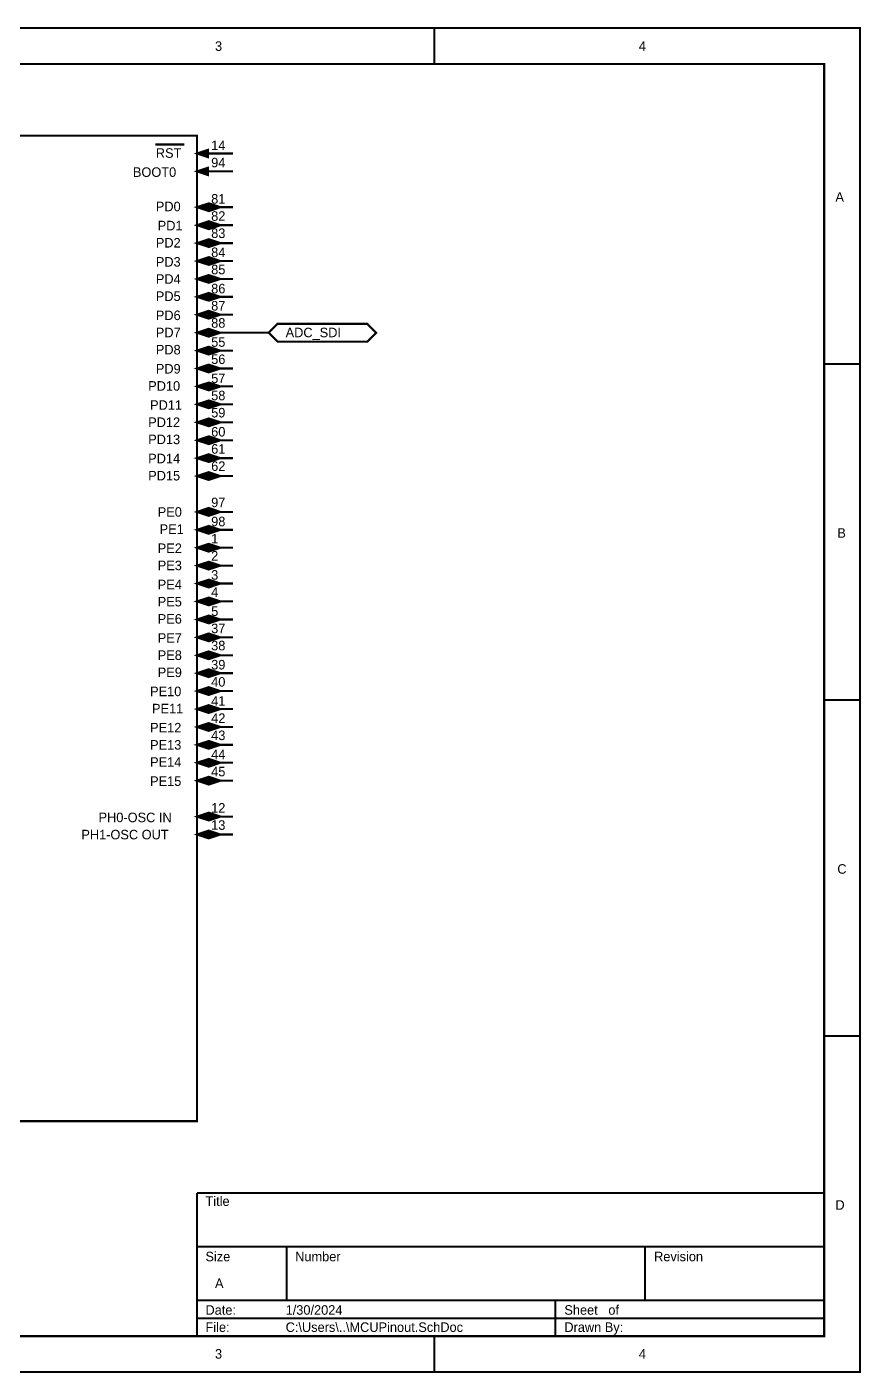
# Model space of a CAD drawing. Header units: inches. Extents: x 0 to 9.5, y -0.01 to 7.51.
# Drawn here: x 4.85 to 9.5, y -0.01 to 7.51 of the extents above; entities that cross this region are included whole.
import ezdxf

# ---------------------------------------------------------------- set-up
doc = ezdxf.new("R2010")
doc.units = ezdxf.units.IN
doc.header["$MEASUREMENT"] = 0
doc.layers.add('Sheet', color=255, linetype='Continuous')

msp = doc.modelspace()

# ---------------------------------------------------------------- linework, layer by layer
at = {"layer": 'Sheet'}
for points in [[(0.002, 7.5, 0.0118, 0.0118, 0), (9.4987, 7.5, 0.0118, 0.0118, 0), (9.4987, 0, 0.0118, 0.0118, 0), (0.002, 0, 0.0118, 0.0118, 0), (0.002, 7.5, 0.0118, 0.0118, 0)], [(0.002, 7.5, 0.0039, 0.0039, 0), (0.002, 0, 0.0039, 0.0039, 0), (9.4987, 0, 0.0039, 0.0039, 0), (9.4987, 7.5, 0.0039, 0.0039, 0), (0.002, 7.5, 0.0039, 0.0039, 0), (0.002, 7.5, 0.0039, 0.0039, 0)], [(0.2017, 7.2996, 0.0118, 0.0118, 0), (9.299, 7.2996, 0.0118, 0.0118, 0), (9.299, 0.1998, 0.0118, 0.0118, 0), (0.2017, 0.1998, 0.0118, 0.0118, 0), (0.2017, 7.2996, 0.0118, 0.0118, 0)], [(0.2017, 7.2996, 0.0039, 0.0039, 0), (0.2017, 0.1998, 0.0039, 0.0039, 0), (9.299, 0.1998, 0.0039, 0.0039, 0), (9.299, 7.2996, 0.0039, 0.0039, 0), (0.2017, 7.2996, 0.0039, 0.0039, 0), (0.2017, 7.2996, 0.0039, 0.0039, 0)], [(3.701, 6.8994, 0.0118, 0.0118, 0), (5.7997, 6.8994, 0.0118, 0.0118, 0), (5.7997, 1.3996, 0.0118, 0.0118, 0), (3.701, 1.3996, 0.0118, 0.0118, 0), (3.701, 6.8994, 0.0118, 0.0118, 0)], [(3.701, 6.8994, 0.0039, 0.0039, 0), (3.701, 1.3996, 0.0039, 0.0039, 0), (5.7997, 1.3996, 0.0039, 0.0039, 0), (5.7997, 6.8994, 0.0039, 0.0039, 0), (3.701, 6.8994, 0.0039, 0.0039, 0), (3.701, 6.8994, 0.0039, 0.0039, 0)], [(5.8603, 6.8195, 0.0118, 0.0118, 0), (5.7997, 6.7995, 0.0118, 0.0118, 0), (5.8603, 6.7796, 0.0118, 0.0118, 0), (5.8603, 6.8195, 0.0118, 0.0118, 0)], [(5.8603, 6.8195, 0.0039, 0.0039, 0), (5.7997, 6.7995, 0.0039, 0.0039, 0), (5.8603, 6.7796, 0.0039, 0.0039, 0), (5.8603, 6.8195, 0.0039, 0.0039, 0)], [(5.8603, 6.7196, 0.0118, 0.0118, 0), (5.7997, 6.6997, 0.0118, 0.0118, 0), (5.8603, 6.6797, 0.0118, 0.0118, 0), (5.8603, 6.7196, 0.0118, 0.0118, 0)], [(5.8603, 6.7196, 0.0039, 0.0039, 0), (5.7997, 6.6997, 0.0039, 0.0039, 0), (5.8603, 6.6797, 0.0039, 0.0039, 0), (5.8603, 6.7196, 0.0039, 0.0039, 0)], [(5.8603, 6.5199, 0.0118, 0.0118, 0), (5.7997, 6.4999, 0.0118, 0.0118, 0), (5.8603, 6.4799, 0.0118, 0.0118, 0), (5.8603, 6.5199, 0.0118, 0.0118, 0)], [(5.8603, 6.5199, 0.0039, 0.0039, 0), (5.7997, 6.4999, 0.0039, 0.0039, 0), (5.8603, 6.4799, 0.0039, 0.0039, 0), (5.8603, 6.5199, 0.0039, 0.0039, 0)], [(5.8703, 6.5199, 0.0118, 0.0118, 0), (5.8703, 6.4799, 0.0118, 0.0118, 0), (5.9302, 6.4999, 0.0118, 0.0118, 0), (5.8703, 6.5199, 0.0118, 0.0118, 0)], [(5.8703, 6.5199, 0.0039, 0.0039, 0), (5.8703, 6.4799, 0.0039, 0.0039, 0), (5.9302, 6.4999, 0.0039, 0.0039, 0), (5.8703, 6.5199, 0.0039, 0.0039, 0)], [(5.8603, 6.42, 0.0118, 0.0118, 0), (5.7997, 6.3994, 0.0118, 0.0118, 0), (5.8603, 6.3794, 0.0118, 0.0118, 0), (5.8603, 6.42, 0.0118, 0.0118, 0)], [(5.8603, 6.42, 0.0039, 0.0039, 0), (5.7997, 6.3994, 0.0039, 0.0039, 0), (5.8603, 6.3794, 0.0039, 0.0039, 0), (5.8603, 6.42, 0.0039, 0.0039, 0)], [(5.8703, 6.42, 0.0118, 0.0118, 0), (5.8703, 6.3794, 0.0118, 0.0118, 0), (5.9302, 6.3994, 0.0118, 0.0118, 0), (5.8703, 6.42, 0.0118, 0.0118, 0)], [(5.8703, 6.42, 0.0039, 0.0039, 0), (5.8703, 6.3794, 0.0039, 0.0039, 0), (5.9302, 6.3994, 0.0039, 0.0039, 0), (5.8703, 6.42, 0.0039, 0.0039, 0)], [(5.8603, 6.3195, 0.0118, 0.0118, 0), (5.7997, 6.2995, 0.0118, 0.0118, 0), (5.8603, 6.2795, 0.0118, 0.0118, 0), (5.8603, 6.3195, 0.0118, 0.0118, 0)], [(5.8603, 6.3195, 0.0039, 0.0039, 0), (5.7997, 6.2995, 0.0039, 0.0039, 0), (5.8603, 6.2795, 0.0039, 0.0039, 0), (5.8603, 6.3195, 0.0039, 0.0039, 0)], [(5.8703, 6.3195, 0.0118, 0.0118, 0), (5.8703, 6.2795, 0.0118, 0.0118, 0), (5.9302, 6.2995, 0.0118, 0.0118, 0), (5.8703, 6.3195, 0.0118, 0.0118, 0)], [(5.8703, 6.3195, 0.0039, 0.0039, 0), (5.8703, 6.2795, 0.0039, 0.0039, 0), (5.9302, 6.2995, 0.0039, 0.0039, 0), (5.8703, 6.3195, 0.0039, 0.0039, 0)], [(5.8603, 6.2196, 0.0118, 0.0118, 0), (5.7997, 6.1996, 0.0118, 0.0118, 0), (5.8603, 6.1796, 0.0118, 0.0118, 0), (5.8603, 6.2196, 0.0118, 0.0118, 0)], [(5.8603, 6.2196, 0.0039, 0.0039, 0), (5.7997, 6.1996, 0.0039, 0.0039, 0), (5.8603, 6.1796, 0.0039, 0.0039, 0), (5.8603, 6.2196, 0.0039, 0.0039, 0)], [(5.8703, 6.2196, 0.0118, 0.0118, 0), (5.8703, 6.1796, 0.0118, 0.0118, 0), (5.9302, 6.1996, 0.0118, 0.0118, 0), (5.8703, 6.2196, 0.0118, 0.0118, 0)], [(5.8703, 6.2196, 0.0039, 0.0039, 0), (5.8703, 6.1796, 0.0039, 0.0039, 0), (5.9302, 6.1996, 0.0039, 0.0039, 0), (5.8703, 6.2196, 0.0039, 0.0039, 0)], [(5.8603, 6.1197, 0.0118, 0.0118, 0), (5.7997, 6.0997, 0.0118, 0.0118, 0), (5.8603, 6.0798, 0.0118, 0.0118, 0), (5.8603, 6.1197, 0.0118, 0.0118, 0)], [(5.8603, 6.1197, 0.0039, 0.0039, 0), (5.7997, 6.0997, 0.0039, 0.0039, 0), (5.8603, 6.0798, 0.0039, 0.0039, 0), (5.8603, 6.1197, 0.0039, 0.0039, 0)], [(5.8703, 6.1197, 0.0118, 0.0118, 0), (5.8703, 6.0798, 0.0118, 0.0118, 0), (5.9302, 6.0997, 0.0118, 0.0118, 0), (5.8703, 6.1197, 0.0118, 0.0118, 0)], [(5.8703, 6.1197, 0.0039, 0.0039, 0), (5.8703, 6.0798, 0.0039, 0.0039, 0), (5.9302, 6.0997, 0.0039, 0.0039, 0), (5.8703, 6.1197, 0.0039, 0.0039, 0)], [(5.8603, 6.0198, 0.0118, 0.0118, 0), (5.7997, 5.9999, 0.0118, 0.0118, 0), (5.8603, 5.9799, 0.0118, 0.0118, 0), (5.8603, 6.0198, 0.0118, 0.0118, 0)], [(5.8603, 6.0198, 0.0039, 0.0039, 0), (5.7997, 5.9999, 0.0039, 0.0039, 0), (5.8603, 5.9799, 0.0039, 0.0039, 0), (5.8603, 6.0198, 0.0039, 0.0039, 0)], [(5.8703, 6.0198, 0.0118, 0.0118, 0), (5.8703, 5.9799, 0.0118, 0.0118, 0), (5.9302, 5.9999, 0.0118, 0.0118, 0), (5.8703, 6.0198, 0.0118, 0.0118, 0)], [(5.8703, 6.0198, 0.0039, 0.0039, 0), (5.8703, 5.9799, 0.0039, 0.0039, 0), (5.9302, 5.9999, 0.0039, 0.0039, 0), (5.8703, 6.0198, 0.0039, 0.0039, 0)], [(5.8603, 5.92, 0.0118, 0.0118, 0), (5.7997, 5.9, 0.0118, 0.0118, 0), (5.8603, 5.88, 0.0118, 0.0118, 0), (5.8603, 5.92, 0.0118, 0.0118, 0)], [(5.8603, 5.92, 0.0039, 0.0039, 0), (5.7997, 5.9, 0.0039, 0.0039, 0), (5.8603, 5.88, 0.0039, 0.0039, 0), (5.8603, 5.92, 0.0039, 0.0039, 0)], [(5.8703, 5.92, 0.0118, 0.0118, 0), (5.8703, 5.88, 0.0118, 0.0118, 0), (5.9302, 5.9, 0.0118, 0.0118, 0), (5.8703, 5.92, 0.0118, 0.0118, 0)], [(5.8703, 5.92, 0.0039, 0.0039, 0), (5.8703, 5.88, 0.0039, 0.0039, 0), (5.9302, 5.9, 0.0039, 0.0039, 0), (5.8703, 5.92, 0.0039, 0.0039, 0)], [(5.8603, 5.8194, 0.0118, 0.0118, 0), (5.7997, 5.7994, 0.0118, 0.0118, 0), (5.8603, 5.7795, 0.0118, 0.0118, 0), (5.8603, 5.8194, 0.0118, 0.0118, 0)], [(5.8603, 5.8194, 0.0039, 0.0039, 0), (5.7997, 5.7994, 0.0039, 0.0039, 0), (5.8603, 5.7795, 0.0039, 0.0039, 0), (5.8603, 5.8194, 0.0039, 0.0039, 0)], [(5.8703, 5.8194, 0.0118, 0.0118, 0), (5.8703, 5.7795, 0.0118, 0.0118, 0), (5.9302, 5.7994, 0.0118, 0.0118, 0), (5.8703, 5.8194, 0.0118, 0.0118, 0)], [(5.8703, 5.8194, 0.0039, 0.0039, 0), (5.8703, 5.7795, 0.0039, 0.0039, 0), (5.9302, 5.7994, 0.0039, 0.0039, 0), (5.8703, 5.8194, 0.0039, 0.0039, 0)], [(6.2497, 5.7495, 0.0118, 0.0118, 0), (6.1998, 5.7994, 0.0118, 0.0118, 0), (6.2497, 5.8494, 0.0118, 0.0118, 0), (6.7496, 5.8494, 0.0118, 0.0118, 0), (6.7995, 5.7994, 0.0118, 0.0118, 0), (6.7496, 5.7495, 0.0118, 0.0118, 0), (6.2497, 5.7495, 0.0118, 0.0118, 0)], [(6.2497, 5.7495, 0.0039, 0.0039, 0), (6.1998, 5.7994, 0.0039, 0.0039, 0), (6.2497, 5.8494, 0.0039, 0.0039, 0), (6.7496, 5.8494, 0.0039, 0.0039, 0), (6.7995, 5.7994, 0.0039, 0.0039, 0), (6.7496, 5.7495, 0.0039, 0.0039, 0), (6.2497, 5.7495, 0.0039, 0.0039, 0)], [(5.8603, 5.7195, 0.0118, 0.0118, 0), (5.7997, 5.6996, 0.0118, 0.0118, 0), (5.8603, 5.6796, 0.0118, 0.0118, 0), (5.8603, 5.7195, 0.0118, 0.0118, 0)], [(5.8603, 5.7195, 0.0039, 0.0039, 0), (5.7997, 5.6996, 0.0039, 0.0039, 0), (5.8603, 5.6796, 0.0039, 0.0039, 0), (5.8603, 5.7195, 0.0039, 0.0039, 0)], [(5.8703, 5.7195, 0.0118, 0.0118, 0), (5.8703, 5.6796, 0.0118, 0.0118, 0), (5.9302, 5.6996, 0.0118, 0.0118, 0), (5.8703, 5.7195, 0.0118, 0.0118, 0)], [(5.8703, 5.7195, 0.0039, 0.0039, 0), (5.8703, 5.6796, 0.0039, 0.0039, 0), (5.9302, 5.6996, 0.0039, 0.0039, 0), (5.8703, 5.7195, 0.0039, 0.0039, 0)], [(5.8603, 5.6197, 0.0118, 0.0118, 0), (5.7997, 5.5997, 0.0118, 0.0118, 0), (5.8603, 5.5797, 0.0118, 0.0118, 0), (5.8603, 5.6197, 0.0118, 0.0118, 0)], [(5.8603, 5.6197, 0.0039, 0.0039, 0), (5.7997, 5.5997, 0.0039, 0.0039, 0), (5.8603, 5.5797, 0.0039, 0.0039, 0), (5.8603, 5.6197, 0.0039, 0.0039, 0)], [(5.8703, 5.6197, 0.0118, 0.0118, 0), (5.8703, 5.5797, 0.0118, 0.0118, 0), (5.9302, 5.5997, 0.0118, 0.0118, 0), (5.8703, 5.6197, 0.0118, 0.0118, 0)], [(5.8703, 5.6197, 0.0039, 0.0039, 0), (5.8703, 5.5797, 0.0039, 0.0039, 0), (5.9302, 5.5997, 0.0039, 0.0039, 0), (5.8703, 5.6197, 0.0039, 0.0039, 0)], [(5.8603, 5.5198, 0.0118, 0.0118, 0), (5.7997, 5.4998, 0.0118, 0.0118, 0), (5.8603, 5.4798, 0.0118, 0.0118, 0), (5.8603, 5.5198, 0.0118, 0.0118, 0)], [(5.8603, 5.5198, 0.0039, 0.0039, 0), (5.7997, 5.4998, 0.0039, 0.0039, 0), (5.8603, 5.4798, 0.0039, 0.0039, 0), (5.8603, 5.5198, 0.0039, 0.0039, 0)], [(5.8703, 5.5198, 0.0118, 0.0118, 0), (5.8703, 5.4798, 0.0118, 0.0118, 0), (5.9302, 5.4998, 0.0118, 0.0118, 0), (5.8703, 5.5198, 0.0118, 0.0118, 0)], [(5.8703, 5.5198, 0.0039, 0.0039, 0), (5.8703, 5.4798, 0.0039, 0.0039, 0), (5.9302, 5.4998, 0.0039, 0.0039, 0), (5.8703, 5.5198, 0.0039, 0.0039, 0)], [(5.8603, 5.4199, 0.0118, 0.0118, 0), (5.7997, 5.3999, 0.0118, 0.0118, 0), (5.8603, 5.38, 0.0118, 0.0118, 0), (5.8603, 5.4199, 0.0118, 0.0118, 0)], [(5.8603, 5.4199, 0.0039, 0.0039, 0), (5.7997, 5.3999, 0.0039, 0.0039, 0), (5.8603, 5.38, 0.0039, 0.0039, 0), (5.8603, 5.4199, 0.0039, 0.0039, 0)], [(5.8703, 5.4199, 0.0118, 0.0118, 0), (5.8703, 5.38, 0.0118, 0.0118, 0), (5.9302, 5.3999, 0.0118, 0.0118, 0), (5.8703, 5.4199, 0.0118, 0.0118, 0)], [(5.8703, 5.4199, 0.0039, 0.0039, 0), (5.8703, 5.38, 0.0039, 0.0039, 0), (5.9302, 5.3999, 0.0039, 0.0039, 0), (5.8703, 5.4199, 0.0039, 0.0039, 0)], [(5.8603, 5.3194, 0.0118, 0.0118, 0), (5.7997, 5.2994, 0.0118, 0.0118, 0), (5.8603, 5.2794, 0.0118, 0.0118, 0), (5.8603, 5.3194, 0.0118, 0.0118, 0)], [(5.8603, 5.3194, 0.0039, 0.0039, 0), (5.7997, 5.2994, 0.0039, 0.0039, 0), (5.8603, 5.2794, 0.0039, 0.0039, 0), (5.8603, 5.3194, 0.0039, 0.0039, 0)], [(5.8703, 5.3194, 0.0118, 0.0118, 0), (5.8703, 5.2794, 0.0118, 0.0118, 0), (5.9302, 5.2994, 0.0118, 0.0118, 0), (5.8703, 5.3194, 0.0118, 0.0118, 0)], [(5.8703, 5.3194, 0.0039, 0.0039, 0), (5.8703, 5.2794, 0.0039, 0.0039, 0), (5.9302, 5.2994, 0.0039, 0.0039, 0), (5.8703, 5.3194, 0.0039, 0.0039, 0)], [(5.8603, 5.2195, 0.0118, 0.0118, 0), (5.7997, 5.1995, 0.0118, 0.0118, 0), (5.8603, 5.1796, 0.0118, 0.0118, 0), (5.8603, 5.2195, 0.0118, 0.0118, 0)], [(5.8603, 5.2195, 0.0039, 0.0039, 0), (5.7997, 5.1995, 0.0039, 0.0039, 0), (5.8603, 5.1796, 0.0039, 0.0039, 0), (5.8603, 5.2195, 0.0039, 0.0039, 0)], [(5.8703, 5.2195, 0.0118, 0.0118, 0), (5.8703, 5.1796, 0.0118, 0.0118, 0), (5.9302, 5.1995, 0.0118, 0.0118, 0), (5.8703, 5.2195, 0.0118, 0.0118, 0)], [(5.8703, 5.2195, 0.0039, 0.0039, 0), (5.8703, 5.1796, 0.0039, 0.0039, 0), (5.9302, 5.1995, 0.0039, 0.0039, 0), (5.8703, 5.2195, 0.0039, 0.0039, 0)], [(5.8603, 5.1196, 0.0118, 0.0118, 0), (5.7997, 5.0997, 0.0118, 0.0118, 0), (5.8603, 5.0797, 0.0118, 0.0118, 0), (5.8603, 5.1196, 0.0118, 0.0118, 0)], [(5.8603, 5.1196, 0.0039, 0.0039, 0), (5.7997, 5.0997, 0.0039, 0.0039, 0), (5.8603, 5.0797, 0.0039, 0.0039, 0), (5.8603, 5.1196, 0.0039, 0.0039, 0)], [(5.8703, 5.1196, 0.0118, 0.0118, 0), (5.8703, 5.0797, 0.0118, 0.0118, 0), (5.9302, 5.0997, 0.0118, 0.0118, 0), (5.8703, 5.1196, 0.0118, 0.0118, 0)], [(5.8703, 5.1196, 0.0039, 0.0039, 0), (5.8703, 5.0797, 0.0039, 0.0039, 0), (5.9302, 5.0997, 0.0039, 0.0039, 0), (5.8703, 5.1196, 0.0039, 0.0039, 0)], [(5.8603, 5.0198, 0.0118, 0.0118, 0), (5.7997, 4.9998, 0.0118, 0.0118, 0), (5.8603, 4.9798, 0.0118, 0.0118, 0), (5.8603, 5.0198, 0.0118, 0.0118, 0)], [(5.8603, 5.0198, 0.0039, 0.0039, 0), (5.7997, 4.9998, 0.0039, 0.0039, 0), (5.8603, 4.9798, 0.0039, 0.0039, 0), (5.8603, 5.0198, 0.0039, 0.0039, 0)], [(5.8703, 5.0198, 0.0118, 0.0118, 0), (5.8703, 4.9798, 0.0118, 0.0118, 0), (5.9302, 4.9998, 0.0118, 0.0118, 0), (5.8703, 5.0198, 0.0118, 0.0118, 0)], [(5.8703, 5.0198, 0.0039, 0.0039, 0), (5.8703, 4.9798, 0.0039, 0.0039, 0), (5.9302, 4.9998, 0.0039, 0.0039, 0), (5.8703, 5.0198, 0.0039, 0.0039, 0)], [(5.8603, 4.82, 0.0118, 0.0118, 0), (5.7997, 4.7994, 0.0118, 0.0118, 0), (5.8603, 4.7794, 0.0118, 0.0118, 0), (5.8603, 4.82, 0.0118, 0.0118, 0)], [(5.8603, 4.82, 0.0039, 0.0039, 0), (5.7997, 4.7994, 0.0039, 0.0039, 0), (5.8603, 4.7794, 0.0039, 0.0039, 0), (5.8603, 4.82, 0.0039, 0.0039, 0)], [(5.8703, 4.82, 0.0118, 0.0118, 0), (5.8703, 4.7794, 0.0118, 0.0118, 0), (5.9302, 4.7994, 0.0118, 0.0118, 0), (5.8703, 4.82, 0.0118, 0.0118, 0)], [(5.8703, 4.82, 0.0039, 0.0039, 0), (5.8703, 4.7794, 0.0039, 0.0039, 0), (5.9302, 4.7994, 0.0039, 0.0039, 0), (5.8703, 4.82, 0.0039, 0.0039, 0)], [(5.8603, 4.7195, 0.0118, 0.0118, 0), (5.7997, 4.6995, 0.0118, 0.0118, 0), (5.8603, 4.6795, 0.0118, 0.0118, 0), (5.8603, 4.7195, 0.0118, 0.0118, 0)], [(5.8603, 4.7195, 0.0039, 0.0039, 0), (5.7997, 4.6995, 0.0039, 0.0039, 0), (5.8603, 4.6795, 0.0039, 0.0039, 0), (5.8603, 4.7195, 0.0039, 0.0039, 0)], [(5.8703, 4.7195, 0.0118, 0.0118, 0), (5.8703, 4.6795, 0.0118, 0.0118, 0), (5.9302, 4.6995, 0.0118, 0.0118, 0), (5.8703, 4.7195, 0.0118, 0.0118, 0)], [(5.8703, 4.7195, 0.0039, 0.0039, 0), (5.8703, 4.6795, 0.0039, 0.0039, 0), (5.9302, 4.6995, 0.0039, 0.0039, 0), (5.8703, 4.7195, 0.0039, 0.0039, 0)], [(5.8603, 4.6196, 0.0118, 0.0118, 0), (5.7997, 4.5996, 0.0118, 0.0118, 0), (5.8603, 4.5796, 0.0118, 0.0118, 0), (5.8603, 4.6196, 0.0118, 0.0118, 0)], [(5.8603, 4.6196, 0.0039, 0.0039, 0), (5.7997, 4.5996, 0.0039, 0.0039, 0), (5.8603, 4.5796, 0.0039, 0.0039, 0), (5.8603, 4.6196, 0.0039, 0.0039, 0)], [(5.8703, 4.6196, 0.0118, 0.0118, 0), (5.8703, 4.5796, 0.0118, 0.0118, 0), (5.9302, 4.5996, 0.0118, 0.0118, 0), (5.8703, 4.6196, 0.0118, 0.0118, 0)], [(5.8703, 4.6196, 0.0039, 0.0039, 0), (5.8703, 4.5796, 0.0039, 0.0039, 0), (5.9302, 4.5996, 0.0039, 0.0039, 0), (5.8703, 4.6196, 0.0039, 0.0039, 0)], [(5.8603, 4.5197, 0.0118, 0.0118, 0), (5.7997, 4.4997, 0.0118, 0.0118, 0), (5.8603, 4.4798, 0.0118, 0.0118, 0), (5.8603, 4.5197, 0.0118, 0.0118, 0)], [(5.8603, 4.5197, 0.0039, 0.0039, 0), (5.7997, 4.4997, 0.0039, 0.0039, 0), (5.8603, 4.4798, 0.0039, 0.0039, 0), (5.8603, 4.5197, 0.0039, 0.0039, 0)], [(5.8703, 4.5197, 0.0118, 0.0118, 0), (5.8703, 4.4798, 0.0118, 0.0118, 0), (5.9302, 4.4997, 0.0118, 0.0118, 0), (5.8703, 4.5197, 0.0118, 0.0118, 0)], [(5.8703, 4.5197, 0.0039, 0.0039, 0), (5.8703, 4.4798, 0.0039, 0.0039, 0), (5.9302, 4.4997, 0.0039, 0.0039, 0), (5.8703, 4.5197, 0.0039, 0.0039, 0)], [(5.8603, 4.4198, 0.0118, 0.0118, 0), (5.7997, 4.3999, 0.0118, 0.0118, 0), (5.8603, 4.3799, 0.0118, 0.0118, 0), (5.8603, 4.4198, 0.0118, 0.0118, 0)], [(5.8603, 4.4198, 0.0039, 0.0039, 0), (5.7997, 4.3999, 0.0039, 0.0039, 0), (5.8603, 4.3799, 0.0039, 0.0039, 0), (5.8603, 4.4198, 0.0039, 0.0039, 0)], [(5.8703, 4.4198, 0.0118, 0.0118, 0), (5.8703, 4.3799, 0.0118, 0.0118, 0), (5.9302, 4.3999, 0.0118, 0.0118, 0), (5.8703, 4.4198, 0.0118, 0.0118, 0)], [(5.8703, 4.4198, 0.0039, 0.0039, 0), (5.8703, 4.3799, 0.0039, 0.0039, 0), (5.9302, 4.3999, 0.0039, 0.0039, 0), (5.8703, 4.4198, 0.0039, 0.0039, 0)], [(5.8603, 4.32, 0.0118, 0.0118, 0), (5.7997, 4.3, 0.0118, 0.0118, 0), (5.8603, 4.28, 0.0118, 0.0118, 0), (5.8603, 4.32, 0.0118, 0.0118, 0)], [(5.8603, 4.32, 0.0039, 0.0039, 0), (5.7997, 4.3, 0.0039, 0.0039, 0), (5.8603, 4.28, 0.0039, 0.0039, 0), (5.8603, 4.32, 0.0039, 0.0039, 0)], [(5.8703, 4.32, 0.0118, 0.0118, 0), (5.8703, 4.28, 0.0118, 0.0118, 0), (5.9302, 4.3, 0.0118, 0.0118, 0), (5.8703, 4.32, 0.0118, 0.0118, 0)], [(5.8703, 4.32, 0.0039, 0.0039, 0), (5.8703, 4.28, 0.0039, 0.0039, 0), (5.9302, 4.3, 0.0039, 0.0039, 0), (5.8703, 4.32, 0.0039, 0.0039, 0)], [(5.8603, 4.2194, 0.0118, 0.0118, 0), (5.7997, 4.1994, 0.0118, 0.0118, 0), (5.8603, 4.1795, 0.0118, 0.0118, 0), (5.8603, 4.2194, 0.0118, 0.0118, 0)], [(5.8603, 4.2194, 0.0039, 0.0039, 0), (5.7997, 4.1994, 0.0039, 0.0039, 0), (5.8603, 4.1795, 0.0039, 0.0039, 0), (5.8603, 4.2194, 0.0039, 0.0039, 0)], [(5.8703, 4.2194, 0.0118, 0.0118, 0), (5.8703, 4.1795, 0.0118, 0.0118, 0), (5.9302, 4.1994, 0.0118, 0.0118, 0), (5.8703, 4.2194, 0.0118, 0.0118, 0)], [(5.8703, 4.2194, 0.0039, 0.0039, 0), (5.8703, 4.1795, 0.0039, 0.0039, 0), (5.9302, 4.1994, 0.0039, 0.0039, 0), (5.8703, 4.2194, 0.0039, 0.0039, 0)], [(5.8603, 4.1195, 0.0118, 0.0118, 0), (5.7997, 4.0996, 0.0118, 0.0118, 0), (5.8603, 4.0796, 0.0118, 0.0118, 0), (5.8603, 4.1195, 0.0118, 0.0118, 0)], [(5.8603, 4.1195, 0.0039, 0.0039, 0), (5.7997, 4.0996, 0.0039, 0.0039, 0), (5.8603, 4.0796, 0.0039, 0.0039, 0), (5.8603, 4.1195, 0.0039, 0.0039, 0)], [(5.8703, 4.1195, 0.0118, 0.0118, 0), (5.8703, 4.0796, 0.0118, 0.0118, 0), (5.9302, 4.0996, 0.0118, 0.0118, 0), (5.8703, 4.1195, 0.0118, 0.0118, 0)], [(5.8703, 4.1195, 0.0039, 0.0039, 0), (5.8703, 4.0796, 0.0039, 0.0039, 0), (5.9302, 4.0996, 0.0039, 0.0039, 0), (5.8703, 4.1195, 0.0039, 0.0039, 0)], [(5.8603, 4.0197, 0.0118, 0.0118, 0), (5.7997, 3.9997, 0.0118, 0.0118, 0), (5.8603, 3.9797, 0.0118, 0.0118, 0), (5.8603, 4.0197, 0.0118, 0.0118, 0)], [(5.8603, 4.0197, 0.0039, 0.0039, 0), (5.7997, 3.9997, 0.0039, 0.0039, 0), (5.8603, 3.9797, 0.0039, 0.0039, 0), (5.8603, 4.0197, 0.0039, 0.0039, 0)], [(5.8703, 4.0197, 0.0118, 0.0118, 0), (5.8703, 3.9797, 0.0118, 0.0118, 0), (5.9302, 3.9997, 0.0118, 0.0118, 0), (5.8703, 4.0197, 0.0118, 0.0118, 0)], [(5.8703, 4.0197, 0.0039, 0.0039, 0), (5.8703, 3.9797, 0.0039, 0.0039, 0), (5.9302, 3.9997, 0.0039, 0.0039, 0), (5.8703, 4.0197, 0.0039, 0.0039, 0)], [(5.8603, 3.9198, 0.0118, 0.0118, 0), (5.7997, 3.8998, 0.0118, 0.0118, 0), (5.8603, 3.8798, 0.0118, 0.0118, 0), (5.8603, 3.9198, 0.0118, 0.0118, 0)], [(5.8603, 3.9198, 0.0039, 0.0039, 0), (5.7997, 3.8998, 0.0039, 0.0039, 0), (5.8603, 3.8798, 0.0039, 0.0039, 0), (5.8603, 3.9198, 0.0039, 0.0039, 0)], [(5.8703, 3.9198, 0.0118, 0.0118, 0), (5.8703, 3.8798, 0.0118, 0.0118, 0), (5.9302, 3.8998, 0.0118, 0.0118, 0), (5.8703, 3.9198, 0.0118, 0.0118, 0)], [(5.8703, 3.9198, 0.0039, 0.0039, 0), (5.8703, 3.8798, 0.0039, 0.0039, 0), (5.9302, 3.8998, 0.0039, 0.0039, 0), (5.8703, 3.9198, 0.0039, 0.0039, 0)], [(5.8603, 3.8199, 0.0118, 0.0118, 0), (5.7997, 3.7999, 0.0118, 0.0118, 0), (5.8603, 3.78, 0.0118, 0.0118, 0), (5.8603, 3.8199, 0.0118, 0.0118, 0)], [(5.8603, 3.8199, 0.0039, 0.0039, 0), (5.7997, 3.7999, 0.0039, 0.0039, 0), (5.8603, 3.78, 0.0039, 0.0039, 0), (5.8603, 3.8199, 0.0039, 0.0039, 0)], [(5.8703, 3.8199, 0.0118, 0.0118, 0), (5.8703, 3.78, 0.0118, 0.0118, 0), (5.9302, 3.7999, 0.0118, 0.0118, 0), (5.8703, 3.8199, 0.0118, 0.0118, 0)], [(5.8703, 3.8199, 0.0039, 0.0039, 0), (5.8703, 3.78, 0.0039, 0.0039, 0), (5.9302, 3.7999, 0.0039, 0.0039, 0), (5.8703, 3.8199, 0.0039, 0.0039, 0)], [(5.8603, 3.7194, 0.0118, 0.0118, 0), (5.7997, 3.6994, 0.0118, 0.0118, 0), (5.8603, 3.6794, 0.0118, 0.0118, 0), (5.8603, 3.7194, 0.0118, 0.0118, 0)], [(5.8603, 3.7194, 0.0039, 0.0039, 0), (5.7997, 3.6994, 0.0039, 0.0039, 0), (5.8603, 3.6794, 0.0039, 0.0039, 0), (5.8603, 3.7194, 0.0039, 0.0039, 0)], [(5.8703, 3.7194, 0.0118, 0.0118, 0), (5.8703, 3.6794, 0.0118, 0.0118, 0), (5.9302, 3.6994, 0.0118, 0.0118, 0), (5.8703, 3.7194, 0.0118, 0.0118, 0)], [(5.8703, 3.7194, 0.0039, 0.0039, 0), (5.8703, 3.6794, 0.0039, 0.0039, 0), (5.9302, 3.6994, 0.0039, 0.0039, 0), (5.8703, 3.7194, 0.0039, 0.0039, 0)], [(5.8603, 3.6195, 0.0118, 0.0118, 0), (5.7997, 3.5995, 0.0118, 0.0118, 0), (5.8603, 3.5795, 0.0118, 0.0118, 0), (5.8603, 3.6195, 0.0118, 0.0118, 0)], [(5.8603, 3.6195, 0.0039, 0.0039, 0), (5.7997, 3.5995, 0.0039, 0.0039, 0), (5.8603, 3.5795, 0.0039, 0.0039, 0), (5.8603, 3.6195, 0.0039, 0.0039, 0)], [(5.8703, 3.6195, 0.0118, 0.0118, 0), (5.8703, 3.5795, 0.0118, 0.0118, 0), (5.9302, 3.5995, 0.0118, 0.0118, 0), (5.8703, 3.6195, 0.0118, 0.0118, 0)], [(5.8703, 3.6195, 0.0039, 0.0039, 0), (5.8703, 3.5795, 0.0039, 0.0039, 0), (5.9302, 3.5995, 0.0039, 0.0039, 0), (5.8703, 3.6195, 0.0039, 0.0039, 0)], [(5.8603, 3.5196, 0.0118, 0.0118, 0), (5.7997, 3.4996, 0.0118, 0.0118, 0), (5.8603, 3.4797, 0.0118, 0.0118, 0), (5.8603, 3.5196, 0.0118, 0.0118, 0)], [(5.8603, 3.5196, 0.0039, 0.0039, 0), (5.7997, 3.4996, 0.0039, 0.0039, 0), (5.8603, 3.4797, 0.0039, 0.0039, 0), (5.8603, 3.5196, 0.0039, 0.0039, 0)], [(5.8703, 3.5196, 0.0118, 0.0118, 0), (5.8703, 3.4797, 0.0118, 0.0118, 0), (5.9302, 3.4996, 0.0118, 0.0118, 0), (5.8703, 3.5196, 0.0118, 0.0118, 0)], [(5.8703, 3.5196, 0.0039, 0.0039, 0), (5.8703, 3.4797, 0.0039, 0.0039, 0), (5.9302, 3.4996, 0.0039, 0.0039, 0), (5.8703, 3.5196, 0.0039, 0.0039, 0)], [(5.8603, 3.4197, 0.0118, 0.0118, 0), (5.7997, 3.3998, 0.0118, 0.0118, 0), (5.8603, 3.3798, 0.0118, 0.0118, 0), (5.8603, 3.4197, 0.0118, 0.0118, 0)], [(5.8603, 3.4197, 0.0039, 0.0039, 0), (5.7997, 3.3998, 0.0039, 0.0039, 0), (5.8603, 3.3798, 0.0039, 0.0039, 0), (5.8603, 3.4197, 0.0039, 0.0039, 0)], [(5.8703, 3.4197, 0.0118, 0.0118, 0), (5.8703, 3.3798, 0.0118, 0.0118, 0), (5.9302, 3.3998, 0.0118, 0.0118, 0), (5.8703, 3.4197, 0.0118, 0.0118, 0)], [(5.8703, 3.4197, 0.0039, 0.0039, 0), (5.8703, 3.3798, 0.0039, 0.0039, 0), (5.9302, 3.3998, 0.0039, 0.0039, 0), (5.8703, 3.4197, 0.0039, 0.0039, 0)], [(5.8603, 3.3199, 0.0118, 0.0118, 0), (5.7997, 3.2999, 0.0118, 0.0118, 0), (5.8603, 3.2799, 0.0118, 0.0118, 0), (5.8603, 3.3199, 0.0118, 0.0118, 0)], [(5.8603, 3.3199, 0.0039, 0.0039, 0), (5.7997, 3.2999, 0.0039, 0.0039, 0), (5.8603, 3.2799, 0.0039, 0.0039, 0), (5.8603, 3.3199, 0.0039, 0.0039, 0)], [(5.8703, 3.3199, 0.0118, 0.0118, 0), (5.8703, 3.2799, 0.0118, 0.0118, 0), (5.9302, 3.2999, 0.0118, 0.0118, 0), (5.8703, 3.3199, 0.0118, 0.0118, 0)], [(5.8703, 3.3199, 0.0039, 0.0039, 0), (5.8703, 3.2799, 0.0039, 0.0039, 0), (5.9302, 3.2999, 0.0039, 0.0039, 0), (5.8703, 3.3199, 0.0039, 0.0039, 0)], [(5.8603, 3.1195, 0.0118, 0.0118, 0), (5.7997, 3.0995, 0.0118, 0.0118, 0), (5.8603, 3.0795, 0.0118, 0.0118, 0), (5.8603, 3.1195, 0.0118, 0.0118, 0)], [(5.8603, 3.1195, 0.0039, 0.0039, 0), (5.7997, 3.0995, 0.0039, 0.0039, 0), (5.8603, 3.0795, 0.0039, 0.0039, 0), (5.8603, 3.1195, 0.0039, 0.0039, 0)], [(5.8703, 3.1195, 0.0118, 0.0118, 0), (5.8703, 3.0795, 0.0118, 0.0118, 0), (5.9302, 3.0995, 0.0118, 0.0118, 0), (5.8703, 3.1195, 0.0118, 0.0118, 0)], [(5.8703, 3.1195, 0.0039, 0.0039, 0), (5.8703, 3.0795, 0.0039, 0.0039, 0), (5.9302, 3.0995, 0.0039, 0.0039, 0), (5.8703, 3.1195, 0.0039, 0.0039, 0)], [(5.8603, 3.0196, 0.0118, 0.0118, 0), (5.7997, 2.9996, 0.0118, 0.0118, 0), (5.8603, 2.9796, 0.0118, 0.0118, 0), (5.8603, 3.0196, 0.0118, 0.0118, 0)], [(5.8603, 3.0196, 0.0039, 0.0039, 0), (5.7997, 2.9996, 0.0039, 0.0039, 0), (5.8603, 2.9796, 0.0039, 0.0039, 0), (5.8603, 3.0196, 0.0039, 0.0039, 0)], [(5.8703, 3.0196, 0.0118, 0.0118, 0), (5.8703, 2.9796, 0.0118, 0.0118, 0), (5.9302, 2.9996, 0.0118, 0.0118, 0), (5.8703, 3.0196, 0.0118, 0.0118, 0)], [(5.8703, 3.0196, 0.0039, 0.0039, 0), (5.8703, 2.9796, 0.0039, 0.0039, 0), (5.9302, 2.9996, 0.0039, 0.0039, 0), (5.8703, 3.0196, 0.0039, 0.0039, 0)]]:
    msp.add_lwpolyline(points, format="xyseb", close=True, dxfattribs=at)
for points in [[(7.1243, 7.5, 0.0118, 0.0118, 0), (7.1243, 7.2996, 0.0118, 0.0118, 0)], [(9.4987, 7.5, 0.0118, 0.0118, 0), (9.299, 7.5, 0.0118, 0.0118, 0)], [(9.4987, 7.5, 0.0118, 0.0118, 0), (9.4987, 7.2996, 0.0118, 0.0118, 0)], [(5.6266, 6.8495, 0.0118, 0.0118, 0), (5.5667, 6.8495, 0.0118, 0.0118, 0)], [(5.6772, 6.8495, 0.0118, 0.0118, 0), (5.6266, 6.8495, 0.0118, 0.0118, 0)], [(5.7298, 6.8495, 0.0118, 0.0118, 0), (5.6772, 6.8495, 0.0118, 0.0118, 0)], [(5.7997, 6.7995, 0.0118, 0.0118, 0), (6.0001, 6.7995, 0.0118, 0.0118, 0)], [(5.7997, 6.6997, 0.0118, 0.0118, 0), (6.0001, 6.6997, 0.0118, 0.0118, 0)], [(5.7997, 6.4999, 0.0118, 0.0118, 0), (6.0001, 6.4999, 0.0118, 0.0118, 0)], [(5.7997, 6.3994, 0.0118, 0.0118, 0), (6.0001, 6.3994, 0.0118, 0.0118, 0)], [(5.7997, 6.2995, 0.0118, 0.0118, 0), (6.0001, 6.2995, 0.0118, 0.0118, 0)], [(5.7997, 6.1996, 0.0118, 0.0118, 0), (6.0001, 6.1996, 0.0118, 0.0118, 0)], [(5.7997, 6.0997, 0.0118, 0.0118, 0), (6.0001, 6.0997, 0.0118, 0.0118, 0)], [(5.7997, 5.9999, 0.0118, 0.0118, 0), (6.0001, 5.9999, 0.0118, 0.0118, 0)], [(5.7997, 5.9, 0.0118, 0.0118, 0), (6.0001, 5.9, 0.0118, 0.0118, 0)], [(5.7997, 5.7994, 0.0118, 0.0118, 0), (6.0001, 5.7994, 0.0118, 0.0118, 0)], [(6.0001, 5.7994, 0.0118, 0.0118, 0), (6.1998, 5.7994, 0.0118, 0.0118, 0)], [(5.7997, 5.6996, 0.0118, 0.0118, 0), (6.0001, 5.6996, 0.0118, 0.0118, 0)], [(5.7997, 5.5997, 0.0118, 0.0118, 0), (6.0001, 5.5997, 0.0118, 0.0118, 0)], [(9.4987, 5.625, 0.0118, 0.0118, 0), (9.299, 5.625, 0.0118, 0.0118, 0)], [(5.7997, 5.4998, 0.0118, 0.0118, 0), (6.0001, 5.4998, 0.0118, 0.0118, 0)], [(5.7997, 5.3999, 0.0118, 0.0118, 0), (6.0001, 5.3999, 0.0118, 0.0118, 0)], [(5.7997, 5.2994, 0.0118, 0.0118, 0), (6.0001, 5.2994, 0.0118, 0.0118, 0)], [(5.7997, 5.1995, 0.0118, 0.0118, 0), (6.0001, 5.1995, 0.0118, 0.0118, 0)], [(5.7997, 5.0997, 0.0118, 0.0118, 0), (6.0001, 5.0997, 0.0118, 0.0118, 0)], [(5.7997, 4.9998, 0.0118, 0.0118, 0), (6.0001, 4.9998, 0.0118, 0.0118, 0)], [(5.7997, 4.7994, 0.0118, 0.0118, 0), (6.0001, 4.7994, 0.0118, 0.0118, 0)], [(5.7997, 4.6995, 0.0118, 0.0118, 0), (6.0001, 4.6995, 0.0118, 0.0118, 0)], [(5.7997, 4.5996, 0.0118, 0.0118, 0), (6.0001, 4.5996, 0.0118, 0.0118, 0)], [(5.7997, 4.4997, 0.0118, 0.0118, 0), (6.0001, 4.4997, 0.0118, 0.0118, 0)], [(5.7997, 4.3999, 0.0118, 0.0118, 0), (6.0001, 4.3999, 0.0118, 0.0118, 0)], [(5.7997, 4.3, 0.0118, 0.0118, 0), (6.0001, 4.3, 0.0118, 0.0118, 0)], [(5.7997, 4.1994, 0.0118, 0.0118, 0), (6.0001, 4.1994, 0.0118, 0.0118, 0)], [(5.7997, 4.0996, 0.0118, 0.0118, 0), (6.0001, 4.0996, 0.0118, 0.0118, 0)], [(5.7997, 3.9997, 0.0118, 0.0118, 0), (6.0001, 3.9997, 0.0118, 0.0118, 0)], [(5.7997, 3.8998, 0.0118, 0.0118, 0), (6.0001, 3.8998, 0.0118, 0.0118, 0)], [(5.7997, 3.7999, 0.0118, 0.0118, 0), (6.0001, 3.7999, 0.0118, 0.0118, 0)], [(9.4987, 3.75, 0.0118, 0.0118, 0), (9.299, 3.75, 0.0118, 0.0118, 0)], [(5.7997, 3.6994, 0.0118, 0.0118, 0), (6.0001, 3.6994, 0.0118, 0.0118, 0)], [(5.7997, 3.5995, 0.0118, 0.0118, 0), (6.0001, 3.5995, 0.0118, 0.0118, 0)], [(5.7997, 3.4996, 0.0118, 0.0118, 0), (6.0001, 3.4996, 0.0118, 0.0118, 0)], [(5.7997, 3.3998, 0.0118, 0.0118, 0), (6.0001, 3.3998, 0.0118, 0.0118, 0)], [(5.7997, 3.2999, 0.0118, 0.0118, 0), (6.0001, 3.2999, 0.0118, 0.0118, 0)], [(5.7997, 3.0995, 0.0118, 0.0118, 0), (6.0001, 3.0995, 0.0118, 0.0118, 0)], [(5.7997, 2.9996, 0.0118, 0.0118, 0), (6.0001, 2.9996, 0.0118, 0.0118, 0)], [(9.4987, 1.875, 0.0118, 0.0118, 0), (9.299, 1.875, 0.0118, 0.0118, 0)], [(5.7997, 0.9994, 0.0118, 0.0118, 0), (9.299, 0.9994, 0.0118, 0.0118, 0)], [(5.7997, 0.9994, 0.0118, 0.0118, 0), (5.7997, 0.1998, 0.0118, 0.0118, 0)], [(5.7997, 0.6998, 0.0118, 0.0118, 0), (9.299, 0.6998, 0.0118, 0.0118, 0)], [(6.2996, 0.6998, 0.0118, 0.0118, 0), (6.2996, 0.3995, 0.0118, 0.0118, 0)], [(8.2992, 0.6998, 0.0118, 0.0118, 0), (8.2992, 0.3995, 0.0118, 0.0118, 0)], [(5.7997, 0.3995, 0.0118, 0.0118, 0), (9.299, 0.3995, 0.0118, 0.0118, 0)], [(7.7993, 0.3995, 0.0118, 0.0118, 0), (7.7993, 0.1998, 0.0118, 0.0118, 0)], [(5.7997, 0.2996, 0.0118, 0.0118, 0), (9.299, 0.2996, 0.0118, 0.0118, 0)], [(7.1243, 0, 0.0118, 0.0118, 0), (7.1243, 0.1998, 0.0118, 0.0118, 0)], [(9.4987, 0, 0.0118, 0.0118, 0), (9.4987, 0.1998, 0.0118, 0.0118, 0)]]:
    msp.add_lwpolyline(points, format="xyseb", dxfattribs=at)
for points in [[(5.862, 6.8227), (5.7938, 6.8), (5.862, 6.7773)], [(5.862, 6.7227), (5.7938, 6.7), (5.862, 6.6773)], [(5.862, 6.5227), (5.7938, 6.5), (5.862, 6.4773)], [(5.8681, 6.4773), (5.9362, 6.5), (5.8681, 6.5227)], [(5.862, 6.4227), (5.7938, 6.4), (5.862, 6.3773)], [(5.8681, 6.3773), (5.9362, 6.4), (5.8681, 6.4227)], [(5.862, 6.3227), (5.7938, 6.3), (5.862, 6.2773)], [(5.8681, 6.2773), (5.9362, 6.3), (5.8681, 6.3227)], [(5.862, 6.2227), (5.7938, 6.2), (5.862, 6.1773)], [(5.8681, 6.1773), (5.9362, 6.2), (5.8681, 6.2227)], [(5.862, 6.1227), (5.7938, 6.1), (5.862, 6.0773)], [(5.8681, 6.0773), (5.9362, 6.1), (5.8681, 6.1227)], [(5.862, 6.0227), (5.7938, 6), (5.862, 5.9773)], [(5.8681, 5.9773), (5.9362, 6), (5.8681, 6.0227)], [(5.862, 5.9227), (5.7938, 5.9), (5.862, 5.8773)], [(5.8681, 5.8773), (5.9362, 5.9), (5.8681, 5.9227)], [(5.862, 5.8227), (5.7938, 5.8), (5.862, 5.7773)], [(5.8681, 5.7773), (5.9362, 5.8), (5.8681, 5.8227)], [(5.862, 5.7227), (5.7938, 5.7), (5.862, 5.6773)], [(5.8681, 5.6773), (5.9362, 5.7), (5.8681, 5.7227)], [(5.862, 5.6227), (5.7938, 5.6), (5.862, 5.5773)], [(5.8681, 5.5773), (5.9362, 5.6), (5.8681, 5.6227)], [(5.862, 5.5227), (5.7938, 5.5), (5.862, 5.4773)], [(5.8681, 5.4773), (5.9362, 5.5), (5.8681, 5.5227)], [(5.862, 5.4227), (5.7938, 5.4), (5.862, 5.3773)], [(5.8681, 5.3773), (5.9362, 5.4), (5.8681, 5.4227)], [(5.862, 5.3227), (5.7938, 5.3), (5.862, 5.2773)], [(5.8681, 5.2773), (5.9362, 5.3), (5.8681, 5.3227)], [(5.862, 5.2227), (5.7938, 5.2), (5.862, 5.1773)], [(5.8681, 5.1773), (5.9362, 5.2), (5.8681, 5.2227)], [(5.862, 5.1227), (5.7938, 5.1), (5.862, 5.0773)], [(5.8681, 5.0773), (5.9362, 5.1), (5.8681, 5.1227)], [(5.862, 5.0227), (5.7938, 5), (5.862, 4.9773)], [(5.8681, 4.9773), (5.9362, 5), (5.8681, 5.0227)], [(5.862, 4.8227), (5.7938, 4.8), (5.862, 4.7773)], [(5.8681, 4.7773), (5.9362, 4.8), (5.8681, 4.8227)], [(5.862, 4.7227), (5.7938, 4.7), (5.862, 4.6773)], [(5.8681, 4.6773), (5.9362, 4.7), (5.8681, 4.7227)], [(5.862, 4.6227), (5.7938, 4.6), (5.862, 4.5773)], [(5.8681, 4.5773), (5.9362, 4.6), (5.8681, 4.6227)], [(5.862, 4.5227), (5.7938, 4.5), (5.862, 4.4773)], [(5.8681, 4.4773), (5.9362, 4.5), (5.8681, 4.5227)], [(5.862, 4.4227), (5.7938, 4.4), (5.862, 4.3773)], [(5.8681, 4.3773), (5.9362, 4.4), (5.8681, 4.4227)], [(5.862, 4.3227), (5.7938, 4.3), (5.862, 4.2773)], [(5.8681, 4.2773), (5.9362, 4.3), (5.8681, 4.3227)], [(5.862, 4.2227), (5.7938, 4.2), (5.862, 4.1773)], [(5.8681, 4.1773), (5.9362, 4.2), (5.8681, 4.2227)], [(5.862, 4.1227), (5.7938, 4.1), (5.862, 4.0773)], [(5.8681, 4.0773), (5.9362, 4.1), (5.8681, 4.1227)], [(5.862, 4.0227), (5.7938, 4), (5.862, 3.9773)], [(5.8681, 3.9773), (5.9362, 4), (5.8681, 4.0227)], [(5.862, 3.9227), (5.7938, 3.9), (5.862, 3.8773)], [(5.8681, 3.8773), (5.9362, 3.9), (5.8681, 3.9227)], [(5.862, 3.8227), (5.7938, 3.8), (5.862, 3.7773)], [(5.8681, 3.7773), (5.9362, 3.8), (5.8681, 3.8227)], [(5.862, 3.7227), (5.7938, 3.7), (5.862, 3.6773)], [(5.8681, 3.6773), (5.9362, 3.7), (5.8681, 3.7227)], [(5.862, 3.6227), (5.7938, 3.6), (5.862, 3.5773)], [(5.8681, 3.5773), (5.9362, 3.6), (5.8681, 3.6227)], [(5.862, 3.5227), (5.7938, 3.5), (5.862, 3.4773)], [(5.8681, 3.4773), (5.9362, 3.5), (5.8681, 3.5227)], [(5.862, 3.4227), (5.7938, 3.4), (5.862, 3.3773)], [(5.8681, 3.3773), (5.9362, 3.4), (5.8681, 3.4227)], [(5.862, 3.3227), (5.7938, 3.3), (5.862, 3.2773)], [(5.8681, 3.2773), (5.9362, 3.3), (5.8681, 3.3227)], [(5.862, 3.1227), (5.7938, 3.1), (5.862, 3.0773)], [(5.8681, 3.0773), (5.9362, 3.1), (5.8681, 3.1227)], [(5.862, 3.0227), (5.7938, 3), (5.862, 2.9773)], [(5.8681, 2.9773), (5.9362, 3), (5.8681, 3.0227)]]:
    msp.add_solid(points, dxfattribs=at)

# ---------------------------------------------------------------- texts
for s, height, p in [('3', 0.0533, (5.9002, 7.3722)), ('4', 0.0533, (8.2646, 7.3722)), ('14', 0.05327, (5.8789, 6.8182)), ('RST', 0.05327, (5.5701, 6.7756)), ('94', 0.05327, (5.8789, 6.7223)), ('BOOT0', 0.05327, (5.4423, 6.669)), ('81', 0.05327, (5.8789, 6.5199)), ('A', 0.0533, (9.3615, 6.5305)), ('PD0', 0.05327, (5.5701, 6.4773)), ('82', 0.05327, (5.8789, 6.424)), ('PD1', 0.05327, (5.5807, 6.3707)), ('PD2', 0.05327, (5.5701, 6.2749)), ('83', 0.05327, (5.8789, 6.3281)), ('84', 0.05327, (5.8789, 6.2216)), ('PD3', 0.05327, (5.5701, 6.1683)), ('85', 0.05327, (5.8789, 6.1257)), ('PD4', 0.05327, (5.5701, 6.0724)), ('PD5', 0.05327, (5.5701, 5.9766)), ('86', 0.05327, (5.8789, 6.0192)), ('87', 0.05327, (5.8789, 5.9233)), ('PD6', 0.05327, (5.5701, 5.87)), ('88', 0.05327, (5.8789, 5.8274)), ('PD7', 0.05327, (5.5701, 5.7741)), ('ADC_SDI', 0.05327, (6.2943, 5.7741)), ('PD8', 0.05327, (5.5701, 5.6783)), ('55', 0.05327, (5.8789, 5.7209)), ('56', 0.05327, (5.8789, 5.625)), ('PD9', 0.05327, (5.5701, 5.5717)), ('57', 0.05327, (5.8789, 5.5185)), ('PD10', 0.05327, (5.5275, 5.4759)), ('PD11', 0.05327, (5.5381, 5.3693)), ('58', 0.05327, (5.8789, 5.4226)), ('59', 0.05327, (5.8789, 5.3267)), ('PD12', 0.05327, (5.5275, 5.2734)), ('60', 0.05327, (5.8789, 5.2202)), ('PD13', 0.05327, (5.5275, 5.1776)), ('PD14', 0.05327, (5.5275, 5.071)), ('61', 0.05327, (5.8789, 5.1243)), ('62', 0.05327, (5.8789, 5.0284)), ('PD15', 0.05327, (5.5275, 4.9751)), ('PE0', 0.05327, (5.5807, 4.7727)), ('97', 0.05327, (5.8789, 4.826)), ('98', 0.05327, (5.8789, 4.7195)), ('PE1', 0.05327, (5.5914, 4.6768)), ('1', 0.0533, (5.8789, 4.6236)), ('B', 0.0533, (9.3722, 4.6555)), ('PE2', 0.05327, (5.5807, 4.5703)), ('PE3', 0.05327, (5.5807, 4.4744)), ('2', 0.0533, (5.8789, 4.5277)), ('3', 0.0533, (5.8789, 4.4212)), ('PE4', 0.05327, (5.5807, 4.3679)), ('4', 0.0533, (5.8789, 4.3253)), ('PE5', 0.05327, (5.5807, 4.272)), ('PE6', 0.05327, (5.5807, 4.1761)), ('5', 0.0533, (5.8789, 4.2188)), ('37', 0.05327, (5.8789, 4.1229)), ('PE7', 0.05327, (5.5807, 4.0696)), ('38', 0.05327, (5.8789, 4.027)), ('PE8', 0.05327, (5.5807, 3.9737)), ('PE9', 0.05327, (5.5807, 3.8778)), ('39', 0.05327, (5.8789, 3.9205)), ('40', 0.05327, (5.8789, 3.8246)), ('PE10', 0.05327, (5.5381, 3.7713)), ('41', 0.05327, (5.8789, 3.718)), ('PE11', 0.05327, (5.5488, 3.6754)), ('PE12', 0.05327, (5.5381, 3.5689)), ('42', 0.05327, (5.8789, 3.6222)), ('43', 0.05327, (5.8789, 3.5263)), ('PE13', 0.05327, (5.5381, 3.473)), ('44', 0.05327, (5.8789, 3.4197)), ('PE14', 0.05327, (5.5381, 3.3771)), ('PE15', 0.05327, (5.5381, 3.2706)), ('45', 0.05327, (5.8789, 3.3239)), ('12', 0.05327, (5.8789, 3.1214)), ('PH0-OSC IN', 0.05327, (5.2506, 3.0682)), ('PH1-OSC OUT', 0.053267, (5.1547, 2.9723)), ('13', 0.05327, (5.8789, 3.0256)), ('C', 0.0533, (9.3722, 2.7805)), ('Title', 0.05327, (5.847, 0.9268)), ('D', 0.0533, (9.3615, 0.9055)), ('Size', 0.05327, (5.847, 0.6179)), ('Number', 0.05327, (6.3475, 0.6179)), ('Revision', 0.05327, (8.3498, 0.6179)), ('A', 0.0533, (5.9002, 0.4688)), ('1/30/2024', 0.05327, (6.2943, 0.3196)), ('Sheet   of', 0.05327, (7.8492, 0.3196)), ('Date:', 0.05327, (5.847, 0.3196)), ('File:', 0.05327, (5.847, 0.2237)), ('C:\\Users\\..\\MCUPinout.SchDoc', 0.053267, (6.2943, 0.2237)), ('Drawn By:', 0.05327, (7.8492, 0.2237)), ('3', 0.0533, (5.9002, 0.0746)), ('4', 0.0533, (8.2646, 0.0746))]:
    msp.add_text(s, height=height, dxfattribs=at).set_placement(p)

doc.saveas('drawing.dxf')
